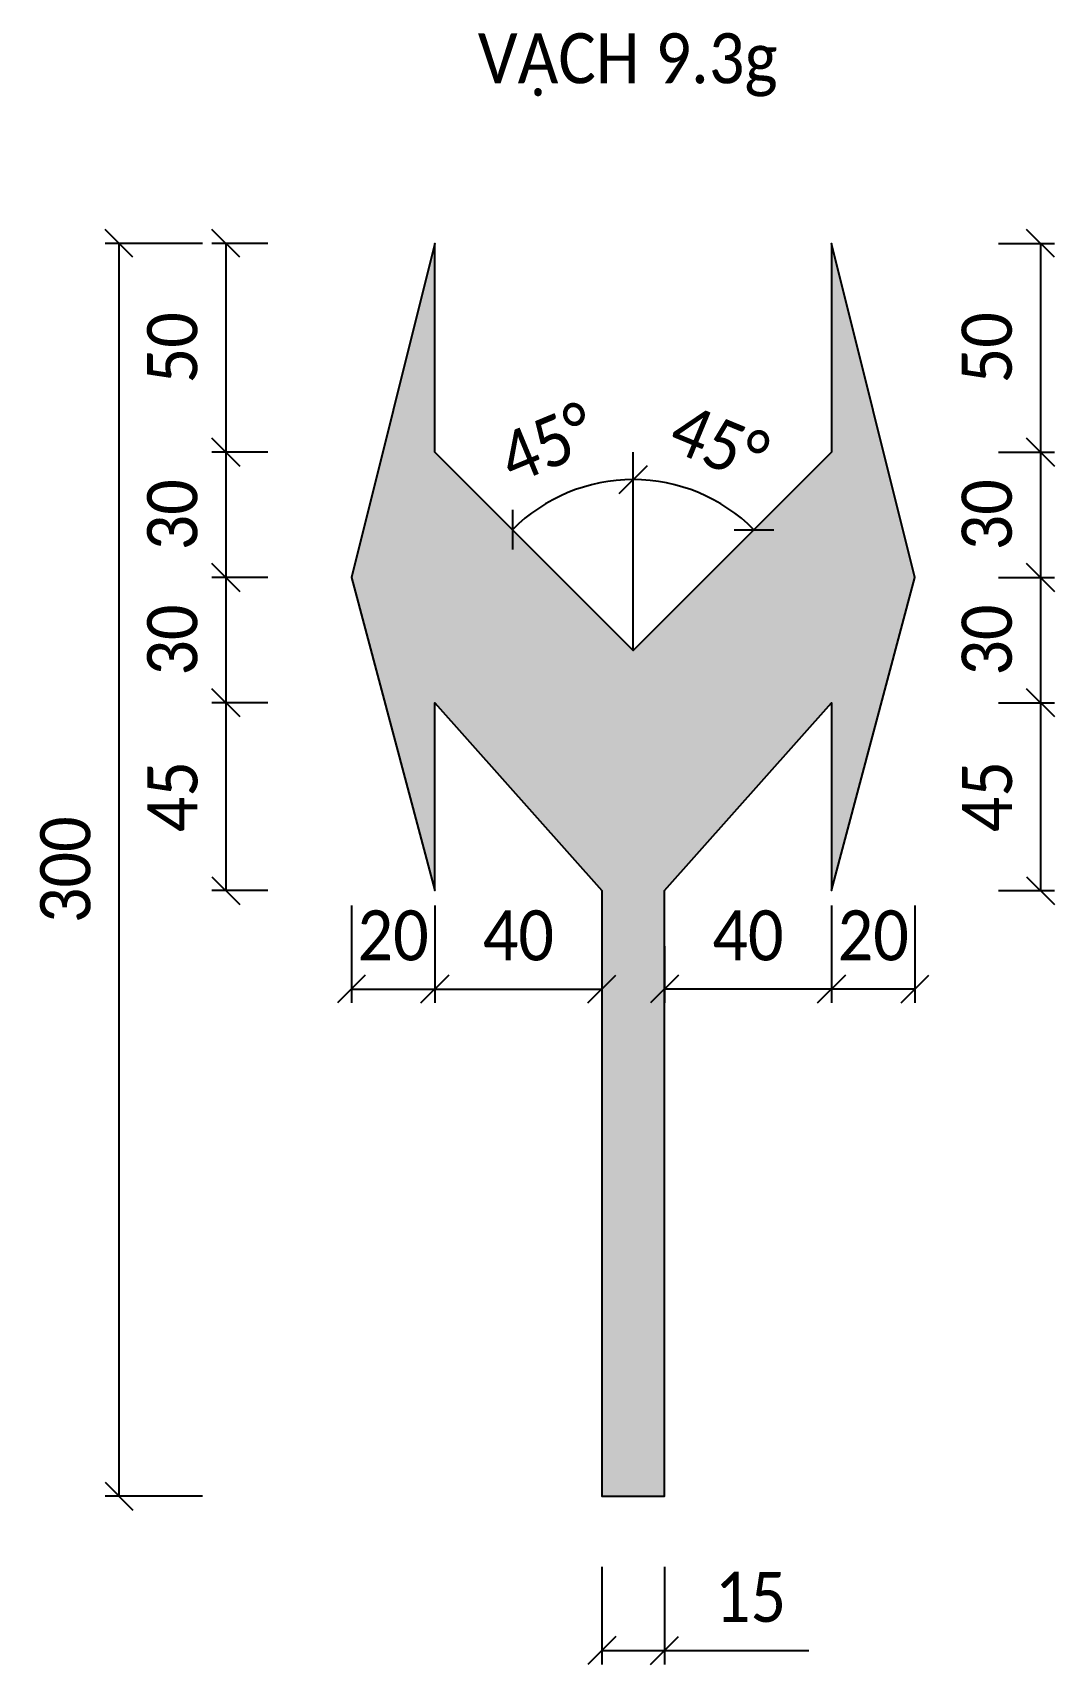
# Model space of a CAD drawing. Header units: metres. Extents: x 933 to 1419, y -2020 to 374.
# Drawn here: x 1127.3 to 1164, y -2020.4 to -1961.8 of the extents above; entities that cross this region are included whole.
import ezdxf
from ezdxf.enums import TextEntityAlignment as Align

# ---------------------------------------------------------------- set-up
doc = ezdxf.new("R2010")
doc.units = ezdxf.units.M
doc.layers.add('ATGT-DIM', color=30, linetype='Continuous')
doc.layers.add('ATGT-Text', color=3, linetype='Continuous')
doc.styles.add('ATGT-Text', font='calibril.ttf', dxfattribs={"width": 0.9})
doc.dimstyles.new('ATGT-DIM', dxfattribs={"dimtxt": 1.8, "dimasz": 1, "dimexe": 0.5, "dimexo": 0.5, "dimgap": 1, "dimtad": 1, "dimdec": 0, "dimlfac": 5, "dimtxsty": 'ATGT-Text', "dimblk": 'OBLIQUE', "dimcen": 0, "dimclrd": 30, "dimclre": 30, "dimclrt": 2, "dimadec": 0, "dimazin": 0, "dimtfac": 1, "dimtdec": 0, "dimtmove": 0, "dimatfit": 3, "dimfxl": 3, "dimfxlon": 1, "dimlwe": -1, "dimarcsym": 2})

# ---------------------------------------------------------------- blocks, each defined once
blk = doc.blocks.new('_Oblique')
at = {"color": 0, "linetype": 'ByBlock', "lineweight": -2}
blk.add_line((-0.5, -0.5), (0.5, 0.5), dxfattribs=at)
blk = doc.blocks.new('*D331')
at = {"layer": 'ATGT-DIM', "color": 30, "transparency": 16777216}
for p, q in [((94.639, -2334.25), (96.643, -2334.25)), ((94.639, -2341.75), (96.643, -2341.75))]:
    blk.add_line(p, q, dxfattribs=at)
at = {"layer": 'ATGT-DIM', "color": 30, "lineweight": -2, "transparency": 16777216}
blk.add_line((96.143, -2334.25), (96.143, -2341.75), dxfattribs=at)
at = {"layer": 'Defpoints', "color": 0, "transparency": 16777216}
for p in [(94.139, -2334.25), (94.139, -2341.75), (96.143, -2341.75)]:
    blk.add_point(p, dxfattribs=at)
at = {"layer": 'ATGT-DIM', "color": 30, "lineweight": -2, "transparency": 16777216}
for p, rotation in [((96.143, -2334.25), 90), ((96.143, -2341.75), 270)]:
    blk.add_blockref('_Oblique', p, dxfattribs=dict(at, rotation=rotation))
at = {"layer": 'ATGT-DIM', "color": 2, "transparency": 16777216, "insert": (94.223, -2338), "char_height": 1.8, "attachment_point": 5, "rotation": 90, "style": 'ATGT-Text'}
blk.add_mtext('50', dxfattribs=at)
blk = doc.blocks.new('*D332')
at = {"layer": 'ATGT-DIM', "color": 30, "transparency": 16777216}
for p, q in [((94.639, -2341.75), (96.643, -2341.75)), ((94.639, -2346.25), (96.643, -2346.25))]:
    blk.add_line(p, q, dxfattribs=at)
at = {"layer": 'ATGT-DIM', "color": 30, "lineweight": -2, "transparency": 16777216}
blk.add_line((96.143, -2341.75), (96.143, -2346.25), dxfattribs=at)
at = {"layer": 'Defpoints', "color": 0, "transparency": 16777216}
for p in [(94.139, -2341.75), (94.139, -2346.25), (96.143, -2346.25)]:
    blk.add_point(p, dxfattribs=at)
at = {"layer": 'ATGT-DIM', "color": 30, "lineweight": -2, "transparency": 16777216}
for p, rotation in [((96.143, -2341.75), 90), ((96.143, -2346.25), 270)]:
    blk.add_blockref('_Oblique', p, dxfattribs=dict(at, rotation=rotation))
at = {"layer": 'ATGT-DIM', "color": 2, "transparency": 16777216, "insert": (94.223, -2344), "char_height": 1.8, "attachment_point": 5, "rotation": 90, "style": 'ATGT-Text'}
blk.add_mtext('30', dxfattribs=at)
blk = doc.blocks.new('*D333')
at = {"layer": 'ATGT-DIM', "color": 30, "transparency": 16777216}
for p, q in [((94.639, -2346.25), (96.643, -2346.25)), ((94.639, -2350.75), (96.643, -2350.75))]:
    blk.add_line(p, q, dxfattribs=at)
at = {"layer": 'ATGT-DIM', "color": 30, "lineweight": -2, "transparency": 16777216}
blk.add_line((96.143, -2346.25), (96.143, -2350.75), dxfattribs=at)
at = {"layer": 'Defpoints', "color": 0, "transparency": 16777216}
for p in [(94.139, -2346.25), (94.139, -2350.75), (96.143, -2350.75)]:
    blk.add_point(p, dxfattribs=at)
at = {"layer": 'ATGT-DIM', "color": 30, "lineweight": -2, "transparency": 16777216}
for p, rotation in [((96.143, -2346.25), 90), ((96.143, -2350.75), 270)]:
    blk.add_blockref('_Oblique', p, dxfattribs=dict(at, rotation=rotation))
at = {"layer": 'ATGT-DIM', "color": 2, "transparency": 16777216, "insert": (94.223, -2348.5), "char_height": 1.8, "attachment_point": 5, "rotation": 90, "style": 'ATGT-Text'}
blk.add_mtext('30', dxfattribs=at)
blk = doc.blocks.new('*D334')
at = {"layer": 'ATGT-DIM', "color": 30, "transparency": 16777216}
for p, q in [((94.639, -2350.75), (96.643, -2350.75)), ((94.639, -2357.5), (96.643, -2357.5))]:
    blk.add_line(p, q, dxfattribs=at)
at = {"layer": 'ATGT-DIM', "color": 30, "lineweight": -2, "transparency": 16777216}
blk.add_line((96.143, -2350.75), (96.143, -2357.5), dxfattribs=at)
at = {"layer": 'Defpoints', "color": 0, "transparency": 16777216}
for p in [(94.139, -2350.75), (94.139, -2357.5), (96.143, -2357.5)]:
    blk.add_point(p, dxfattribs=at)
at = {"layer": 'ATGT-DIM', "color": 30, "lineweight": -2, "transparency": 16777216}
for p, rotation in [((96.143, -2350.75), 90), ((96.143, -2357.5), 270)]:
    blk.add_blockref('_Oblique', p, dxfattribs=dict(at, rotation=rotation))
at = {"layer": 'ATGT-DIM', "color": 2, "transparency": 16777216, "insert": (94.231, -2354.125), "char_height": 1.8, "attachment_point": 5, "rotation": 90, "style": 'ATGT-Text'}
blk.add_mtext('45', dxfattribs=at)
blk = doc.blocks.new('*D335')
at = {"layer": 'ATGT-DIM', "color": 30, "transparency": 16777216}
for p, q in [((88.635, -2358.035), (88.635, -2361.535)), ((91.635, -2358.035), (91.635, -2361.535))]:
    blk.add_line(p, q, dxfattribs=at)
at = {"layer": 'ATGT-DIM', "color": 30, "lineweight": -2, "transparency": 16777216}
blk.add_line((91.635, -2361.035), (88.635, -2361.035), dxfattribs=at)
at = {"layer": 'Defpoints', "color": 0, "transparency": 16777216}
for p in [(88.635, -2357.5), (91.635, -2357.5), (88.635, -2361.035)]:
    blk.add_point(p, dxfattribs=at)
at = {"layer": 'ATGT-DIM', "color": 30, "lineweight": -2, "transparency": 16777216, "rotation": 180}
blk.add_blockref('_Oblique', (88.635, -2361.035), dxfattribs=at)
at = {"layer": 'ATGT-DIM', "color": 30, "lineweight": -2, "transparency": 16777216}
blk.add_blockref('_Oblique', (91.635, -2361.035), dxfattribs=at)
at = {"layer": 'ATGT-DIM', "color": 2, "transparency": 16777216, "insert": (90.135, -2359.116), "char_height": 1.8, "attachment_point": 5, "style": 'ATGT-Text'}
blk.add_mtext('20', dxfattribs=at)
blk = doc.blocks.new('*D336')
at = {"layer": 'ATGT-DIM', "color": 30, "transparency": 16777216}
for p, q in [((88.635, -2358.035), (88.635, -2361.535)), ((82.635, -2359.5), (82.635, -2361.535))]:
    blk.add_line(p, q, dxfattribs=at)
at = {"layer": 'ATGT-DIM', "color": 30, "lineweight": -2, "transparency": 16777216}
blk.add_line((88.635, -2361.035), (82.635, -2361.035), dxfattribs=at)
at = {"layer": 'Defpoints', "color": 0, "transparency": 16777216}
for p in [(88.635, -2357.5), (82.635, -2359), (82.635, -2361.035)]:
    blk.add_point(p, dxfattribs=at)
at = {"layer": 'ATGT-DIM', "color": 30, "lineweight": -2, "transparency": 16777216, "rotation": 180}
blk.add_blockref('_Oblique', (82.635, -2361.035), dxfattribs=at)
at = {"layer": 'ATGT-DIM', "color": 30, "lineweight": -2, "transparency": 16777216}
blk.add_blockref('_Oblique', (88.635, -2361.035), dxfattribs=at)
at = {"layer": 'ATGT-DIM', "color": 2, "transparency": 16777216, "insert": (85.635, -2359.116), "char_height": 1.8, "attachment_point": 5, "style": 'ATGT-Text'}
blk.add_mtext('40', dxfattribs=at)
blk = doc.blocks.new('*D337')
at = {"layer": 'ATGT-DIM', "color": 30, "transparency": 16777216}
for p, q in [((68.381, -2334.25), (66.377, -2334.25)), ((68.381, -2341.75), (66.377, -2341.75))]:
    blk.add_line(p, q, dxfattribs=at)
at = {"layer": 'ATGT-DIM', "color": 30, "lineweight": -2, "transparency": 16777216}
blk.add_line((66.877, -2334.25), (66.877, -2341.75), dxfattribs=at)
at = {"layer": 'Defpoints', "color": 0, "transparency": 16777216}
for p in [(68.881, -2334.25), (66.877, -2341.75), (68.881, -2341.75)]:
    blk.add_point(p, dxfattribs=at)
at = {"layer": 'ATGT-DIM', "color": 30, "lineweight": -2, "transparency": 16777216}
for p, rotation in [((66.877, -2334.25), 90), ((66.877, -2341.75), 270)]:
    blk.add_blockref('_Oblique', p, dxfattribs=dict(at, rotation=rotation))
at = {"layer": 'ATGT-DIM', "color": 2, "transparency": 16777216, "insert": (64.957, -2338), "char_height": 1.8, "attachment_point": 5, "rotation": 90, "style": 'ATGT-Text'}
blk.add_mtext('50', dxfattribs=at)
blk = doc.blocks.new('*D338')
at = {"layer": 'ATGT-DIM', "color": 30, "transparency": 16777216}
for p, q in [((68.381, -2341.75), (66.377, -2341.75)), ((68.381, -2346.25), (66.377, -2346.25))]:
    blk.add_line(p, q, dxfattribs=at)
at = {"layer": 'ATGT-DIM', "color": 30, "lineweight": -2, "transparency": 16777216}
blk.add_line((66.877, -2341.75), (66.877, -2346.25), dxfattribs=at)
at = {"layer": 'Defpoints', "color": 0, "transparency": 16777216}
for p in [(68.881, -2341.75), (66.877, -2346.25), (68.881, -2346.25)]:
    blk.add_point(p, dxfattribs=at)
at = {"layer": 'ATGT-DIM', "color": 30, "lineweight": -2, "transparency": 16777216}
for p, rotation in [((66.877, -2341.75), 90), ((66.877, -2346.25), 270)]:
    blk.add_blockref('_Oblique', p, dxfattribs=dict(at, rotation=rotation))
at = {"layer": 'ATGT-DIM', "color": 2, "transparency": 16777216, "insert": (64.957, -2344), "char_height": 1.8, "attachment_point": 5, "rotation": 90, "style": 'ATGT-Text'}
blk.add_mtext('30', dxfattribs=at)
blk = doc.blocks.new('*D339')
at = {"layer": 'ATGT-DIM', "color": 30, "transparency": 16777216}
for p, q in [((68.381, -2346.25), (66.377, -2346.25)), ((68.381, -2350.75), (66.377, -2350.75))]:
    blk.add_line(p, q, dxfattribs=at)
at = {"layer": 'ATGT-DIM', "color": 30, "lineweight": -2, "transparency": 16777216}
blk.add_line((66.877, -2346.25), (66.877, -2350.75), dxfattribs=at)
at = {"layer": 'Defpoints', "color": 0, "transparency": 16777216}
for p in [(68.881, -2346.25), (66.877, -2350.75), (68.881, -2350.75)]:
    blk.add_point(p, dxfattribs=at)
at = {"layer": 'ATGT-DIM', "color": 30, "lineweight": -2, "transparency": 16777216}
for p, rotation in [((66.877, -2346.25), 90), ((66.877, -2350.75), 270)]:
    blk.add_blockref('_Oblique', p, dxfattribs=dict(at, rotation=rotation))
at = {"layer": 'ATGT-DIM', "color": 2, "transparency": 16777216, "insert": (64.957, -2348.5), "char_height": 1.8, "attachment_point": 5, "rotation": 90, "style": 'ATGT-Text'}
blk.add_mtext('30', dxfattribs=at)
blk = doc.blocks.new('*D340')
at = {"layer": 'ATGT-DIM', "color": 30, "transparency": 16777216}
for p, q in [((68.381, -2350.75), (66.377, -2350.75)), ((68.381, -2357.5), (66.377, -2357.5))]:
    blk.add_line(p, q, dxfattribs=at)
at = {"layer": 'ATGT-DIM', "color": 30, "lineweight": -2, "transparency": 16777216}
blk.add_line((66.877, -2350.75), (66.877, -2357.5), dxfattribs=at)
at = {"layer": 'Defpoints', "color": 0, "transparency": 16777216}
for p in [(68.881, -2350.75), (66.877, -2357.5), (68.881, -2357.5)]:
    blk.add_point(p, dxfattribs=at)
at = {"layer": 'ATGT-DIM', "color": 30, "lineweight": -2, "transparency": 16777216}
for p, rotation in [((66.877, -2350.75), 90), ((66.877, -2357.5), 270)]:
    blk.add_blockref('_Oblique', p, dxfattribs=dict(at, rotation=rotation))
at = {"layer": 'ATGT-DIM', "color": 2, "transparency": 16777216, "insert": (64.965, -2354.125), "char_height": 1.8, "attachment_point": 5, "rotation": 90, "style": 'ATGT-Text'}
blk.add_mtext('45', dxfattribs=at)
blk = doc.blocks.new('*D341')
at = {"layer": 'ATGT-DIM', "color": 30, "transparency": 16777216}
for p, q in [((71.385, -2358.035), (71.385, -2361.535)), ((74.385, -2358.035), (74.385, -2361.535))]:
    blk.add_line(p, q, dxfattribs=at)
at = {"layer": 'ATGT-DIM', "color": 30, "lineweight": -2, "transparency": 16777216}
blk.add_line((71.385, -2361.035), (74.385, -2361.035), dxfattribs=at)
at = {"layer": 'Defpoints', "color": 0, "transparency": 16777216}
for p in [(71.385, -2357.5), (74.385, -2357.5), (74.385, -2361.035)]:
    blk.add_point(p, dxfattribs=at)
at = {"layer": 'ATGT-DIM', "color": 30, "lineweight": -2, "transparency": 16777216, "rotation": 180}
blk.add_blockref('_Oblique', (71.385, -2361.035), dxfattribs=at)
at = {"layer": 'ATGT-DIM', "color": 30, "lineweight": -2, "transparency": 16777216}
blk.add_blockref('_Oblique', (74.385, -2361.035), dxfattribs=at)
at = {"layer": 'ATGT-DIM', "color": 2, "transparency": 16777216, "insert": (72.885, -2359.116), "char_height": 1.8, "attachment_point": 5, "style": 'ATGT-Text'}
blk.add_mtext('20', dxfattribs=at)
blk = doc.blocks.new('*D342')
at = {"layer": 'ATGT-DIM', "color": 30, "transparency": 16777216}
for p, q in [((74.385, -2358.035), (74.385, -2361.535)), ((80.385, -2359.5), (80.385, -2361.535))]:
    blk.add_line(p, q, dxfattribs=at)
at = {"layer": 'ATGT-DIM', "color": 30, "lineweight": -2, "transparency": 16777216}
blk.add_line((74.385, -2361.035), (80.385, -2361.035), dxfattribs=at)
at = {"layer": 'Defpoints', "color": 0, "transparency": 16777216}
for p in [(74.385, -2357.5), (80.385, -2359), (80.385, -2361.035)]:
    blk.add_point(p, dxfattribs=at)
at = {"layer": 'ATGT-DIM', "color": 30, "lineweight": -2, "transparency": 16777216, "rotation": 180}
blk.add_blockref('_Oblique', (74.385, -2361.035), dxfattribs=at)
at = {"layer": 'ATGT-DIM', "color": 30, "lineweight": -2, "transparency": 16777216}
blk.add_blockref('_Oblique', (80.385, -2361.035), dxfattribs=at)
at = {"layer": 'ATGT-DIM', "color": 2, "transparency": 16777216, "insert": (77.385, -2359.116), "char_height": 1.8, "attachment_point": 5, "style": 'ATGT-Text'}
blk.add_mtext('40', dxfattribs=at)
blk = doc.blocks.new('*D344')
at = {"layer": 'ATGT-DIM', "color": 30, "lineweight": -2, "transparency": 16777216}
blk.add_arc((81.51, -2348.875), 6.139, 90, 135, dxfattribs=at)
at = {"layer": 'Defpoints', "color": 0, "transparency": 16777216}
for p in [(74.385, -2341.75), (81.51, -2341.75), (79.921, -2342.945), (81.51, -2348.875), (81.51, -2348.875)]:
    blk.add_point(p, dxfattribs=at)
at = {"layer": 'ATGT-DIM', "color": 30, "lineweight": -2, "transparency": 16777216}
for p, rotation in [((81.51, -2342.736), 359.9999999999994), ((77.169, -2344.534), 225.0000000000006)]:
    blk.add_blockref('_Oblique', p, dxfattribs=dict(at, rotation=rotation))
at = {"layer": 'ATGT-DIM', "color": 2, "transparency": 16777216, "insert": (78.429, -2341.437), "char_height": 1.8, "attachment_point": 5, "rotation": 22.5, "style": 'ATGT-Text'}
blk.add_mtext('45°', dxfattribs=at)
blk = doc.blocks.new('*D343')
at = {"layer": 'ATGT-DIM', "color": 30, "lineweight": -2, "transparency": 16777216}
blk.add_arc((81.51, -2348.875), 6.139, 45, 90, dxfattribs=at)
at = {"layer": 'Defpoints', "color": 0, "transparency": 16777216}
for p in [(81.51, -2341.75), (88.635, -2341.75), (84.579, -2343.559), (81.51, -2348.875), (81.51, -2348.875)]:
    blk.add_point(p, dxfattribs=at)
at = {"layer": 'ATGT-DIM', "color": 30, "lineweight": -2, "transparency": 16777216}
for p, rotation in [((81.51, -2342.736), 179.9999999999997), ((85.851, -2344.534), 314.9999999999991)]:
    blk.add_blockref('_Oblique', p, dxfattribs=dict(at, rotation=rotation))
at = {"layer": 'ATGT-DIM', "color": 2, "transparency": 16777216, "insert": (84.591, -2341.437), "char_height": 1.8, "attachment_point": 5, "rotation": 337.5, "style": 'ATGT-Text'}
blk.add_mtext('45°', dxfattribs=at)
blk = doc.blocks.new('*D345')
at = {"layer": 'ATGT-DIM', "color": 30, "transparency": 16777216}
for p, q in [((66.034, -2334.25), (62.534, -2334.25)), ((66.034, -2379.25), (62.534, -2379.25))]:
    blk.add_line(p, q, dxfattribs=at)
at = {"layer": 'ATGT-DIM', "color": 30, "lineweight": -2, "transparency": 16777216}
blk.add_line((63.034, -2334.25), (63.034, -2379.25), dxfattribs=at)
at = {"layer": 'Defpoints', "color": 0, "transparency": 16777216}
for p in [(68.881, -2334.25), (63.034, -2379.25), (80.385, -2379.25)]:
    blk.add_point(p, dxfattribs=at)
at = {"layer": 'ATGT-DIM', "color": 30, "lineweight": -2, "transparency": 16777216}
for p, rotation in [((63.034, -2334.25), 90), ((63.034, -2379.25), 270)]:
    blk.add_blockref('_Oblique', p, dxfattribs=dict(at, rotation=rotation))
at = {"layer": 'ATGT-DIM', "color": 2, "transparency": 16777216, "insert": (61.114, -2356.75), "char_height": 1.8, "attachment_point": 5, "rotation": 90, "style": 'ATGT-Text'}
blk.add_mtext('300', dxfattribs=at)
blk = doc.blocks.new('*D346')
at = {"layer": 'ATGT-DIM', "color": 30, "transparency": 16777216}
for p, q in [((80.385, -2381.792), (80.385, -2385.292)), ((82.635, -2381.792), (82.635, -2385.292))]:
    blk.add_line(p, q, dxfattribs=at)
at = {"layer": 'ATGT-DIM', "color": 30, "lineweight": -2, "transparency": 16777216}
for p, q in [((80.385, -2384.792), (82.635, -2384.792)), ((82.635, -2384.792), (87.818, -2384.792))]:
    blk.add_line(p, q, dxfattribs=at)
at = {"layer": 'Defpoints', "color": 0, "transparency": 16777216}
for p in [(80.385, -2379.25), (82.635, -2379.25), (82.635, -2384.792)]:
    blk.add_point(p, dxfattribs=at)
at = {"layer": 'ATGT-DIM', "color": 30, "lineweight": -2, "transparency": 16777216, "rotation": 180}
blk.add_blockref('_Oblique', (80.385, -2384.792), dxfattribs=at)
at = {"layer": 'ATGT-DIM', "color": 30, "lineweight": -2, "transparency": 16777216}
blk.add_blockref('_Oblique', (82.635, -2384.792), dxfattribs=at)
at = {"layer": 'ATGT-DIM', "color": 2, "transparency": 16777216, "insert": (85.726, -2382.879), "char_height": 1.8, "attachment_point": 5, "style": 'ATGT-Text'}
blk.add_mtext('15', dxfattribs=at)
blk = doc.blocks.new('ATGT-Vach9.3g3')
blk.add_hatch(color=256).paths.add_polyline_path([(7.125, 28.5), (7.125, 21.75), (10.125, 33), (7.125, 45), (7.125, 37.5), (0, 30.375), (-7.125, 37.5), (-7.125, 45), (-10.125, 33), (-7.125, 21.75), (-7.125, 28.5), (-1.125, 21.75), (-1.125, 0), (1.125, 0), (1.125, 21.75)])
blk.add_lwpolyline([(7.125, 37.5), (0, 30.375), (-7.125, 37.5), (-7.125, 45), (-10.125, 33), (-7.125, 21.75), (-7.125, 28.5), (-1.125, 21.75), (-1.125, 0), (1.125, 0), (1.125, 21.75), (7.125, 28.5), (7.125, 21.75), (10.125, 33), (7.125, 45)], close=True)
at = {"layer": 'ATGT-DIM'}
blk.add_lwpolyline([(0, 30.375), (0, 37.5)], dxfattribs=at)
at = {"layer": 'ATGT-Text', "style": 'ATGT-Text', "width": 0.9}
blk.add_text('VẠCH 9.3g', height=1.8, dxfattribs=at).set_placement((-0.197, 50.75), align=Align.CENTER)
at = {"layer": 'ATGT-DIM'}
for base, p1, p2, angle, picture, middle in [((-18.476, 0), (-12.629, 45), (-1.125, 0), 90, '*D345', (-20.396, 22.5)), ((-14.633, 37.5), (-12.629, 45), (-12.629, 37.5), 90, '*D337', (-16.552, 41.25)), ((14.633, 37.5), (12.629, 45), (12.629, 37.5), 90, '*D331', (12.714, 41.25)), ((-14.633, 33), (-12.629, 37.5), (-12.629, 33), 90, '*D338', (-16.552, 35.25)), ((14.633, 33), (12.629, 37.5), (12.629, 33), 90, '*D332', (12.714, 35.25)), ((-14.633, 28.5), (-12.629, 33), (-12.629, 28.5), 90, '*D339', (-16.552, 30.75)), ((14.633, 28.5), (12.629, 33), (12.629, 28.5), 90, '*D333', (12.714, 30.75)), ((-14.633, 21.75), (-12.629, 28.5), (-12.629, 21.75), 90, '*D340', (-16.545, 25.125)), ((14.633, 21.75), (12.629, 28.5), (12.629, 21.75), 90, '*D334', (12.721, 25.125)), ((1.125, 18.215), (7.125, 21.75), (1.125, 20.25), 180, '*D336', (4.125, 20.134))]:
    dim = blk.add_linear_dim(base=base, p1=p1, p2=p2, angle=angle, dimstyle='ATGT-DIM', override={"dimlfac": 6.666667, "dimtxsty": 'ATGT-Text'}, dxfattribs=at)
    dim.commit()
    dim.dimension.update_dxf_attribs({"geometry": picture, "text_midpoint": middle, "insert": (-81.51, 2379.25)})
for base, line2, picture, middle in [((-1.589, 36.305), ((0, 30.375), (-7.125, 37.5)), '*D344', (-2.349, 36.047)), ((3.069, 35.691), ((0, 30.375), (7.125, 37.5)), '*D343', (2.349, 36.047))]:
    dim = blk.add_angular_dim_2l(base=base, line1=((0, 30.375), (0, 37.5)), line2=line2, dimstyle='ATGT-DIM', override={"dimlfac": 6.666667, "dimtxsty": 'ATGT-Text'}, dxfattribs=at)
    dim.commit()
    dim.dimension.update_dxf_attribs({"geometry": picture, "text_midpoint": middle, "dimtype": 130, "insert": (-81.51, 2379.25)})
dim = blk.add_linear_dim(base=(-7.125, 18.215), p1=(-10.125, 21.75), p2=(-7.125, 21.75), dimstyle='ATGT-DIM', override={"dimlfac": 6.666667, "dimtxsty": 'ATGT-Text'}, dxfattribs=at)
dim.commit()
dim.dimension.update_dxf_attribs({"geometry": '*D341', "text_midpoint": (-8.625, 18.215), "dimtype": 128, "insert": (-81.51, 2379.25)})
for base, p1, p2, picture, middle in [((-1.125, 18.215), (-7.125, 21.75), (-1.125, 20.25), '*D342', (-4.125, 20.134)), ((1.125, -5.542), (-1.125, 0), (1.125, 0), '*D346', (4.217, -3.629))]:
    dim = blk.add_linear_dim(base=base, p1=p1, p2=p2, dimstyle='ATGT-DIM', override={"dimlfac": 6.666667, "dimtxsty": 'ATGT-Text'}, dxfattribs=at)
    dim.commit()
    dim.dimension.update_dxf_attribs({"geometry": picture, "text_midpoint": middle, "insert": (-81.51, 2379.25)})
dim = blk.add_linear_dim(base=(7.125, 18.215), p1=(10.125, 21.75), p2=(7.125, 21.75), angle=180, dimstyle='ATGT-DIM', override={"dimlfac": 6.666667, "dimtxsty": 'ATGT-Text'}, dxfattribs=at)
dim.commit()
dim.dimension.update_dxf_attribs({"geometry": '*D335', "text_midpoint": (8.625, 18.215), "dimtype": 128, "insert": (-81.51, 2379.25)})

msp = doc.modelspace()

# ---------------------------------------------------------------- block references
msp.add_blockref('ATGT-Vach9.3g3', (1148.861, -2014.399))

doc.saveas('drawing.dxf')
